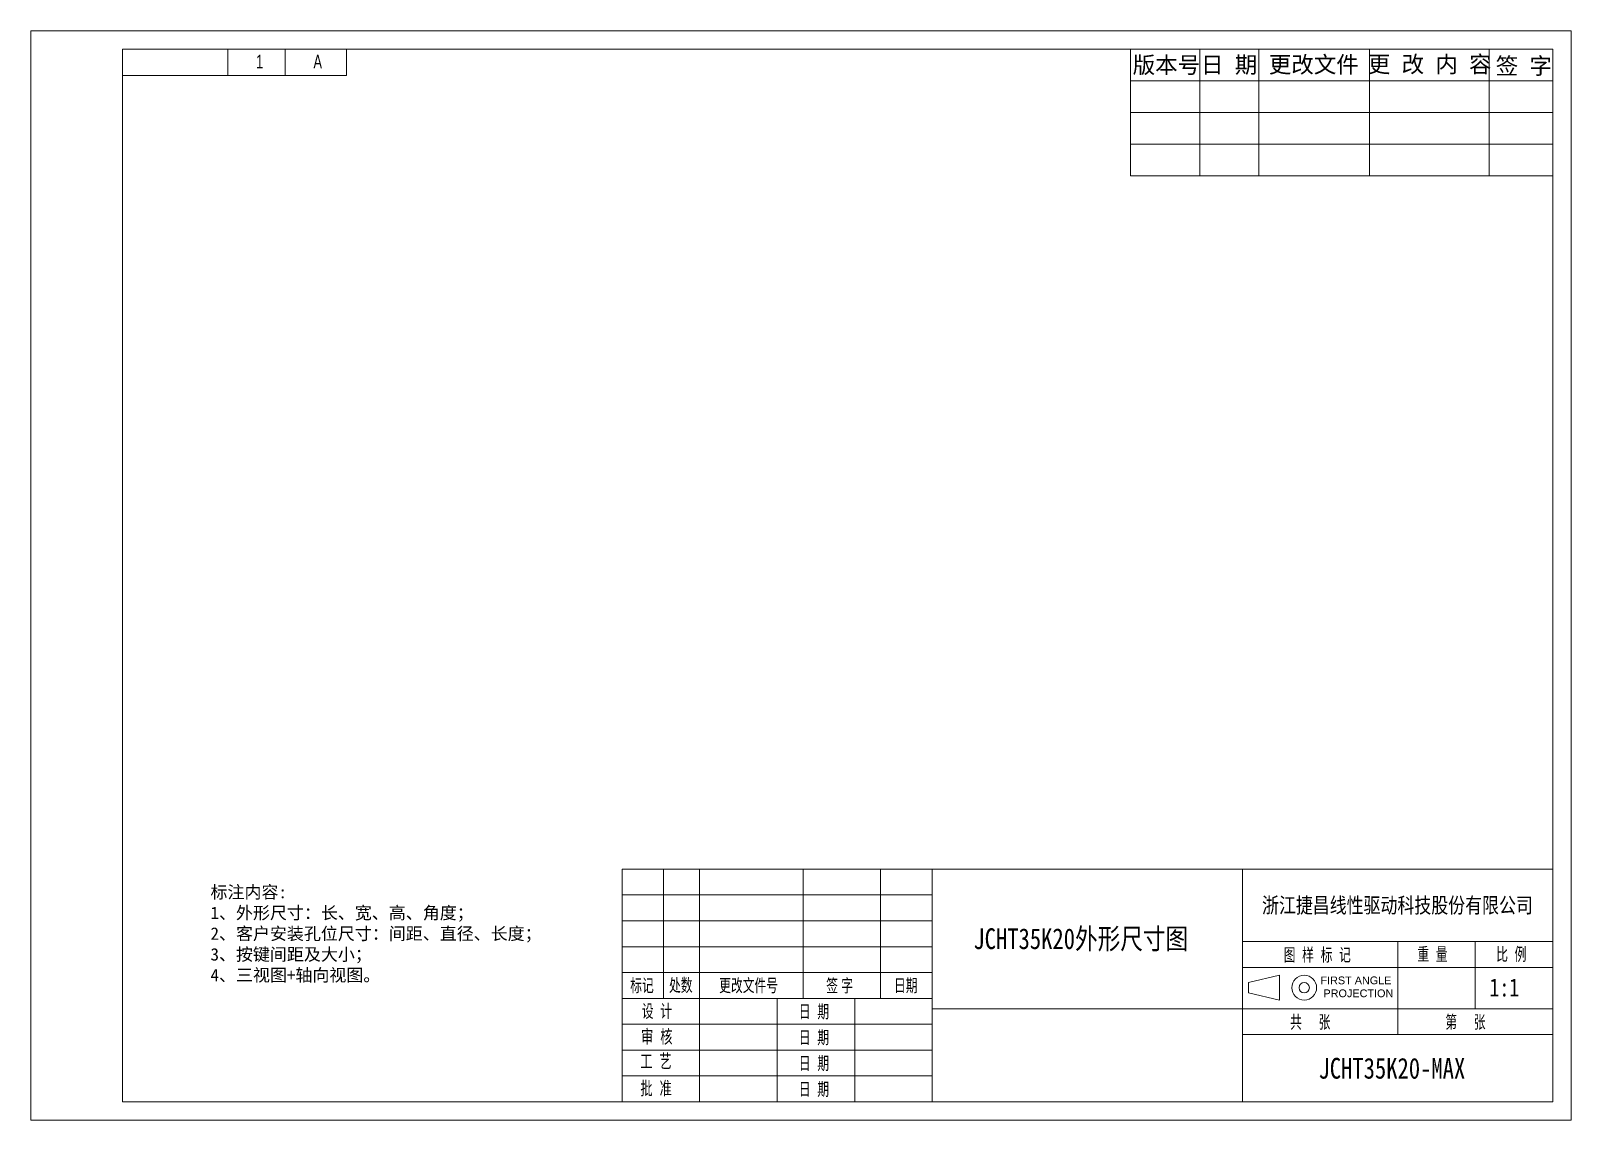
# Model space of a CAD drawing. Header units: millimetres. Extents: x -297 to 1729, y -210 to 434.
# Drawn here: x 1283.2 to 1728.6, y 118.6 to 433.6 of the extents above; entities that cross this region are included whole.
import ezdxf

# ---------------------------------------------------------------- set-up
doc = ezdxf.new("R2010")
doc.units = ezdxf.units.MM
doc.layers.get('0').update_dxf_attribs({"color": 255, "lineweight": 20})
for name, color, linetype, lineweight in [('1轮廓实线层', 7, 'Continuous', 30), ('2细线层', 4, 'Continuous', 0), ('7标注层', 4, 'Continuous', 15), ('CAXA0', 7, 'Continuous', 70), ('CAXA3', 7, 'Continuous', 18), ('图框', 7, 'Continuous', 25), ('图框层', 7, 'Continuous', 15)]:
    doc.layers.add(name, color=color, linetype=linetype, lineweight=lineweight)
doc.styles.add('PC_TEXTSTYLE', font='', dxfattribs={"width": 0.8})
doc.styles.add('TH_GBDIM', font='', dxfattribs={"width": 0.8})
doc.styles.add('标准', font='')
doc.styles.get('PC_TEXTSTYLE').set_extended_font_data('宋体')
doc.styles.get('TH_GBDIM').set_extended_font_data('新宋体')
doc.styles.get('标准').set_extended_font_data('arial')

msp = doc.modelspace()

# ---------------------------------------------------------------- linework, layer by layer
at = {"color": 7, "ltscale": 7}
msp.add_line((1723.32, 428.28), (1723.32, 391.63), dxfattribs=at)
at = {"lineweight": 15}
for p, q in [((1454.17, 191.21), (1454.17, 123.92)), ((1454.17, 191.21), (1454.17, 123.92)), ((1635.34, 158.43), (1644.32, 160.52)), ((1644.32, 160.52), (1644.32, 153.35)), ((1635.34, 158.43), (1635.34, 155.44)), ((1635.34, 155.44), (1644.32, 153.35))]:
    msp.add_line(p, q, dxfattribs=at)
for radius in [3.59, 1.5]:
    msp.add_circle((1651.42, 156.93), radius, dxfattribs=at)
at = {"layer": '1轮廓实线层', "lineweight": 15}
for p, q in [((1454.17, 123.92), (1454.17, 191.21)), ((1454.17, 123.92), (1454.17, 191.21)), ((1454.17, 191.21), (1723.32, 191.21)), ((1454.17, 123.92), (1454.17, 191.21)), ((1454.17, 123.92), (1454.17, 191.21)), ((1454.17, 191.21), (1723.32, 191.21)), ((1466.13, 153.82), (1466.13, 191.21)), ((1466.13, 153.82), (1466.13, 191.21)), ((1476.6, 153.82), (1476.6, 191.21)), ((1476.6, 153.82), (1476.6, 191.21)), ((1506.5, 153.82), (1506.5, 191.21)), ((1506.5, 153.82), (1506.5, 191.21)), ((1528.93, 153.82), (1528.93, 191.21)), ((1528.93, 153.82), (1528.93, 191.21)), ((1543.88, 123.92), (1543.88, 191.21)), ((1543.88, 123.92), (1543.88, 191.21)), ((1633.6, 123.92), (1633.6, 191.21)), ((1633.6, 170.27), (1723.32, 170.27)), ((1633.6, 170.27), (1723.32, 170.27)), ((1678.46, 143.36), (1678.46, 170.27)), ((1678.46, 143.36), (1678.46, 170.27)), ((1700.89, 150.83), (1700.89, 170.27)), ((1700.89, 150.83), (1700.89, 170.27)), ((1454.17, 161.3), (1543.88, 161.3)), ((1454.17, 161.3), (1543.88, 161.3)), ((1633.6, 162.8), (1723.32, 162.8)), ((1633.6, 162.8), (1723.32, 162.8)), ((1454.17, 153.82), (1543.88, 153.82)), ((1454.17, 153.82), (1543.88, 153.82)), ((1476.6, 123.92), (1476.6, 153.82)), ((1476.6, 123.92), (1476.6, 153.82)), ((1499.03, 123.92), (1499.03, 153.82)), ((1499.03, 123.92), (1499.03, 153.82)), ((1521.45, 123.92), (1521.45, 153.82)), ((1521.45, 123.92), (1521.45, 153.82)), ((1543.88, 150.83), (1723.32, 150.83)), ((1543.88, 150.83), (1723.32, 150.83)), ((1633.6, 143.36), (1723.32, 143.36)), ((1633.6, 143.36), (1723.32, 143.36)), ((1454.17, 123.92), (1723.32, 123.92)), ((1454.17, 123.92), (1723.32, 123.92)), ((1454.17, 123.92), (1723.32, 123.92)), ((1454.17, 123.92), (1723.32, 123.92))]:
    msp.add_line(p, q, dxfattribs=at)
at = {"layer": '2细线层', "color": 7, "lineweight": 20}
for p, q in [((1283.21, 118.62), (1283.21, 433.58)), ((1728.62, 433.58), (1283.21, 433.58)), ((1728.62, 433.58), (1728.62, 118.62)), ((1340.18, 428.31), (1340.18, 420.68)), ((1356.77, 428.28), (1356.77, 420.65)), ((1374.47, 428.28), (1374.47, 420.65)), ((1309.73, 420.65), (1361.27, 420.65)), ((1361.27, 420.65), (1374.47, 420.65)), ((1601.15, 419.12), (1723.32, 419.12)), ((1601.15, 409.96), (1723.32, 409.96)), ((1601.15, 400.79), (1723.32, 400.79)), ((1601.15, 391.63), (1723.32, 391.63)), ((1283.21, 118.62), (1728.62, 118.62)), ((1728.62, 118.62), (1283.21, 118.62))]:
    msp.add_line(p, q, dxfattribs=at)
at = {"layer": '2细线层', "color": 7}
msp.add_line((1601.15, 428.28), (1723.32, 428.28), dxfattribs=at)
at = {"layer": '2细线层', "color": 7, "lineweight": 20, "ltscale": 7}
for p, q in [((1601.15, 428.28), (1601.15, 391.63)), ((1621.28, 428.28), (1621.28, 391.63)), ((1638.31, 428.28), (1638.31, 391.63)), ((1670.28, 428.28), (1670.28, 391.63)), ((1704.93, 428.28), (1704.93, 391.63))]:
    msp.add_line(p, q, dxfattribs=at)
at = {"layer": '2细线层', "lineweight": 15}
for p, q in [((1454.17, 183.73), (1543.88, 183.73)), ((1454.17, 183.73), (1543.88, 183.73)), ((1454.17, 176.25), (1543.88, 176.25)), ((1454.17, 176.25), (1543.88, 176.25)), ((1454.17, 168.78), (1543.88, 168.78)), ((1454.17, 168.78), (1543.88, 168.78)), ((1454.17, 146.35), (1543.88, 146.35)), ((1454.17, 146.35), (1543.88, 146.35)), ((1454.17, 138.87), (1543.88, 138.87)), ((1454.17, 138.87), (1543.88, 138.87)), ((1454.17, 131.4), (1543.88, 131.4)), ((1454.17, 131.4), (1543.88, 131.4))]:
    msp.add_line(p, q, dxfattribs=at)
at = {"layer": 'CAXA0', "color": 0, "linetype": 'Continuous', "lineweight": 15}
for p, q in [((1454.17, 191.21), (1723.32, 191.21)), ((1454.17, 191.21), (1723.32, 191.21)), ((1466.13, 153.82), (1466.13, 191.21)), ((1466.13, 153.82), (1466.13, 191.21)), ((1476.6, 191.21), (1476.6, 123.92)), ((1476.6, 191.21), (1476.6, 123.92)), ((1506.5, 153.82), (1506.5, 191.21)), ((1506.5, 153.82), (1506.5, 191.21)), ((1528.93, 153.82), (1528.93, 191.21)), ((1528.93, 153.82), (1528.93, 191.21)), ((1543.88, 191.21), (1543.88, 123.92)), ((1543.88, 191.21), (1543.88, 123.92)), ((1633.6, 191.21), (1633.6, 123.92)), ((1723.32, 191.21), (1723.32, 123.92)), ((1723.32, 191.21), (1723.32, 123.92)), ((1633.6, 170.27), (1723.32, 170.27)), ((1633.6, 170.27), (1723.32, 170.27)), ((1678.46, 170.27), (1678.46, 143.36)), ((1678.46, 170.27), (1678.46, 143.36)), ((1700.89, 170.27), (1700.89, 150.83)), ((1700.89, 170.27), (1700.89, 150.83)), ((1454.17, 161.3), (1543.88, 161.3)), ((1454.17, 161.3), (1543.88, 161.3)), ((1633.6, 162.8), (1723.32, 162.8)), ((1633.6, 162.8), (1723.32, 162.8)), ((1454.17, 153.82), (1543.88, 153.82)), ((1454.17, 153.82), (1543.88, 153.82)), ((1499.03, 153.82), (1499.03, 123.92)), ((1499.03, 153.82), (1499.03, 123.92)), ((1521.45, 153.82), (1521.45, 123.92)), ((1521.45, 153.82), (1521.45, 123.92)), ((1543.88, 150.83), (1633.6, 150.83)), ((1543.88, 150.83), (1633.6, 150.83)), ((1633.6, 150.83), (1723.32, 150.83)), ((1633.6, 150.83), (1723.32, 150.83)), ((1633.6, 143.36), (1723.32, 143.36)), ((1633.6, 143.36), (1723.32, 143.36)), ((1499.03, 131.4), (1543.88, 131.4)), ((1499.03, 131.4), (1543.88, 131.4)), ((1723.32, 123.92), (1454.17, 123.92)), ((1723.32, 123.92), (1454.17, 123.92)), ((1723.32, 123.92), (1454.17, 123.92)), ((1723.32, 123.92), (1454.17, 123.92))]:
    msp.add_line(p, q, dxfattribs=at)
at = {"layer": 'CAXA3', "color": 0, "linetype": 'Continuous', "lineweight": 15}
for p, q in [((1454.17, 183.73), (1543.88, 183.73)), ((1454.17, 183.73), (1543.88, 183.73)), ((1454.17, 176.25), (1543.88, 176.25)), ((1454.17, 176.25), (1543.88, 176.25)), ((1454.17, 168.78), (1543.88, 168.78)), ((1454.17, 168.78), (1543.88, 168.78)), ((1454.17, 146.35), (1543.88, 146.35)), ((1454.17, 146.35), (1543.88, 146.35)), ((1454.17, 138.87), (1543.88, 138.87)), ((1454.17, 138.87), (1543.88, 138.87)), ((1454.17, 131.4), (1499.03, 131.4)), ((1454.17, 131.4), (1499.03, 131.4))]:
    msp.add_line(p, q, dxfattribs=at)
at = {"layer": '图框层', "color": 7}
msp.add_line((1309.73, 123.92), (1309.73, 428.28), dxfattribs=at)
at = {"layer": '图框层'}
for p, q in [((1723.32, 428.28), (1309.73, 428.28)), ((1723.32, 428.28), (1723.32, 123.92)), ((1723.32, 428.28), (1723.32, 123.92)), ((1309.73, 123.92), (1723.32, 123.92))]:
    msp.add_line(p, q, dxfattribs=at)
at = {"layer": '图框层', "lineweight": 15}
msp.add_line((1723.32, 123.92), (1723.32, 191.21), dxfattribs=at)
msp.add_line((1723.32, 123.92), (1723.32, 191.21), dxfattribs=at)

# ---------------------------------------------------------------- texts
at = {"color": 7, "lineweight": 20, "style": '标准', "width": 0.667}
for s, p in [('1', (1348.34, 422.69)), ('A', (1364.94, 422.69))]:
    msp.add_text(s, height=3.98, dxfattribs=at).set_placement(p)
at = {"color": 0, "lineweight": 15, "style": '标准', "width": 0.667}
for s, p in [('标记', (1456.54, 155.72)), ('标记', (1456.54, 155.72)), ('处数', (1467.76, 155.78)), ('处数', (1467.76, 155.78)), ('更改文件号', (1482.26, 155.72)), ('更改文件号', (1482.26, 155.72)), ('日期', (1532.81, 155.72)), ('日期', (1532.81, 155.72))]:
    msp.add_text(s, height=3.738, dxfattribs=at).set_placement(p)
at = {"insert": (1335.18, 186.37), "char_height": 3.6, "attachment_point": 1, "style": '标准'}
msp.add_mtext_dynamic_manual_height_columns('{\\fSimSun|b0|i0|c0|p34;标注内容:\\P1、外形尺寸：长、宽、高、角度；\\P2、客户安装孔位尺寸：间距、直径、长度；\\P3、按键间距及大小；\\P4、三视图+轴向视图。}', width=104.8154, gutter_width=18, heights=[0], dxfattribs=at)
at = {"lineweight": 15, "attachment_point": 1}
for s, insert, char_height, width, style in [('JCHT35K20{\\fSimSun|b0|i0|c134|p49;外形尺寸图}', (1555.76, 174.09), 6, 113.1261, 'TH_GBDIM'), ('{\\fNSimSun|b0|i0|c134|p2;1:1}', (1705, 159.63), 5.25, 13.137, 'PC_TEXTSTYLE'), ('{\\fNSimSun|b0|i0|c134|p2;1:1}', (1705, 159.63), 5.25, 13.137, 'PC_TEXTSTYLE'), ('JCHT35K20-MAX', (1655.55, 136.63), 6, 68.7306, 'TH_GBDIM')]:
    msp.add_mtext(s, dxfattribs=dict(at, insert=insert, char_height=char_height, width=width, style=style))
at = {"color": 0, "lineweight": 15, "attachment_point": 7, "style": '标准'}
for s, insert, char_height, width in [('{\\W0.667;图  样  标  记}', (1645.49, 164.16), 3.7383, 28.6553), ('{\\W0.667;图  样  标  记}', (1645.49, 164.16), 3.7383, 28.6553), ('{\\W0.667;重  量}', (1684.14, 164.49), 3.7383, 12.9251), ('{\\W0.667;重  量}', (1684.14, 164.49), 3.7383, 12.9251), ('{\\W0.667;比  例}', (1706.94, 164.34), 3.7383, 12.1526), ('{\\W0.667;比  例}', (1706.94, 164.34), 3.7383, 12.1526), ('{\\W0.667;比  例}', (1706.94, 164.34), 3.7383, 12.1526), ('{\\W0.667;比  例}', (1706.94, 164.34), 3.7383, 12.1526), ('{\\W0.667;签 字}', (1513.21, 155.25), 3.7383, 11.4542), ('{\\W0.667;签 字}', (1513.21, 155.25), 3.7383, 11.4542), ('{\\W0.667;设  计}', (1459.89, 147.87), 3.7383, 12.8453), ('{\\W0.667;设  计}', (1459.89, 147.87), 3.7383, 12.8453), ('{\\W0.667;日  期}', (1505.29, 147.73), 3.7383, 11.9046), ('{\\W0.667;日  期}', (1505.29, 147.73), 3.7383, 11.9046), ('{\\W0.667;共     张}', (1647.35, 144.72), 3.7383, 17.301), ('{\\W0.667;共     张}', (1647.35, 144.72), 3.7383, 17.301), ('{\\W0.667;第     张}', (1692.22, 144.72), 3.7383, 17.2782), ('{\\W0.667;第     张}', (1692.22, 144.72), 3.7383, 17.2782), ('{\\W0.667;审  核}', (1459.67, 140.42), 3.8878, 13.0834), ('{\\W0.667;审  核}', (1459.67, 140.42), 3.8878, 13.0834), ('{\\W0.667;日  期}', (1505.29, 140.26), 3.7383, 11.9046), ('{\\W0.667;日  期}', (1505.29, 140.26), 3.7383, 11.9046), ('{\\W0.667;工  艺}', (1459.43, 133.46), 3.8878, 13.2731), ('{\\W0.667;工  艺}', (1459.43, 133.46), 3.8878, 13.2731), ('{\\W0.667;日  期}', (1505.29, 132.78), 3.7383, 11.9046), ('{\\W0.667;日  期}', (1505.29, 132.78), 3.7383, 11.9046), ('{\\W0.667;批  准}', (1459.47, 125.48), 3.8878, 13.4451), ('{\\W0.667;批  准}', (1459.47, 125.48), 3.8878, 13.4451), ('{\\W0.667;日  期}', (1505.29, 125.3), 3.7383, 11.9046), ('{\\W0.667;日  期}', (1505.29, 125.3), 3.7383, 11.9046)]:
    msp.add_mtext(s, dxfattribs=dict(at, insert=insert, char_height=char_height, width=width))
at = {"lineweight": 15, "insert": (1656.12, 160.16), "char_height": 1.4953, "width": 26.3356, "attachment_point": 1}
msp.add_mtext('{\\farial|b0|i0|c134|p2;\\H1.5x;FIRST ANGLE\\P PROJECTION}', dxfattribs=at)
at = {"layer": '7标注层', "lineweight": 15, "insert": (1678.38, 180.51), "char_height": 4.4859, "width": 117.9559, "attachment_point": 5, "style": 'PC_TEXTSTYLE'}
msp.add_mtext('浙江捷昌线性驱动科技股份有限公司', dxfattribs=at)
at = {"layer": '图框', "color": 7, "ltscale": 7, "char_height": 4.7723, "attachment_point": 5, "style": '标准'}
for s, insert, width in [('{\\fSimSun|b0|i0|c0|p34;版本号}', (1611.59, 423.44), 37.1789), ('{\\fSimSun|b0|i0|c0|p34;日 期}', (1629.7, 423.49), 37.1789), ('{\\fSimSun|b0|i0|c0|p34;更改文件}', (1654.2, 423.57), 37.1789), ('{\\fSimSun|b0|i0|c0|p34;更 改 内 容}', (1687.71, 423.65), 76.2151), ('{\\fSimSun|b0|i0|c0|p34;签 字}', (1714.93, 423.19), 37.1789)]:
    msp.add_mtext(s, dxfattribs=dict(at, insert=insert, width=width))

doc.saveas('drawing.dxf')
